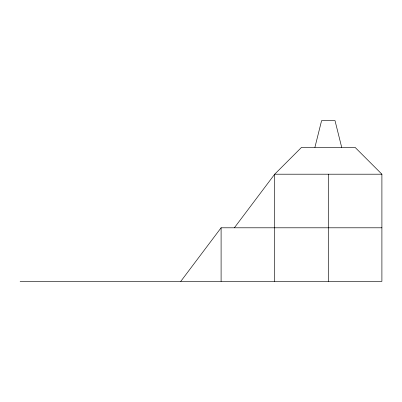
<?xml version="1.0" encoding="UTF-8"?>
<svg xmlns="http://www.w3.org/2000/svg" width="402" height="402" viewBox="0 0 402 402"><rect width="100%" height="100%" fill="white"/><g stroke="black" fill="none" stroke-linecap="round" stroke-linejoin="round"><path stroke-width="0.6" d="M314.902 147.398L321.6 120.6L335.002 120.6L341.7 147.398M180.759 281.4L221.1 227.798L381.9 227.798M234.361 227.798L274.702 174.202L301.5 147.398L355.102 147.398L381.9 174.202L381.9 281.4L20.1 281.4M381.9 174.202L274.702 174.202L274.702 281.4M328.298 174.202L328.298 281.4M221.1 227.798L221.1 281.4"/></g></svg>
